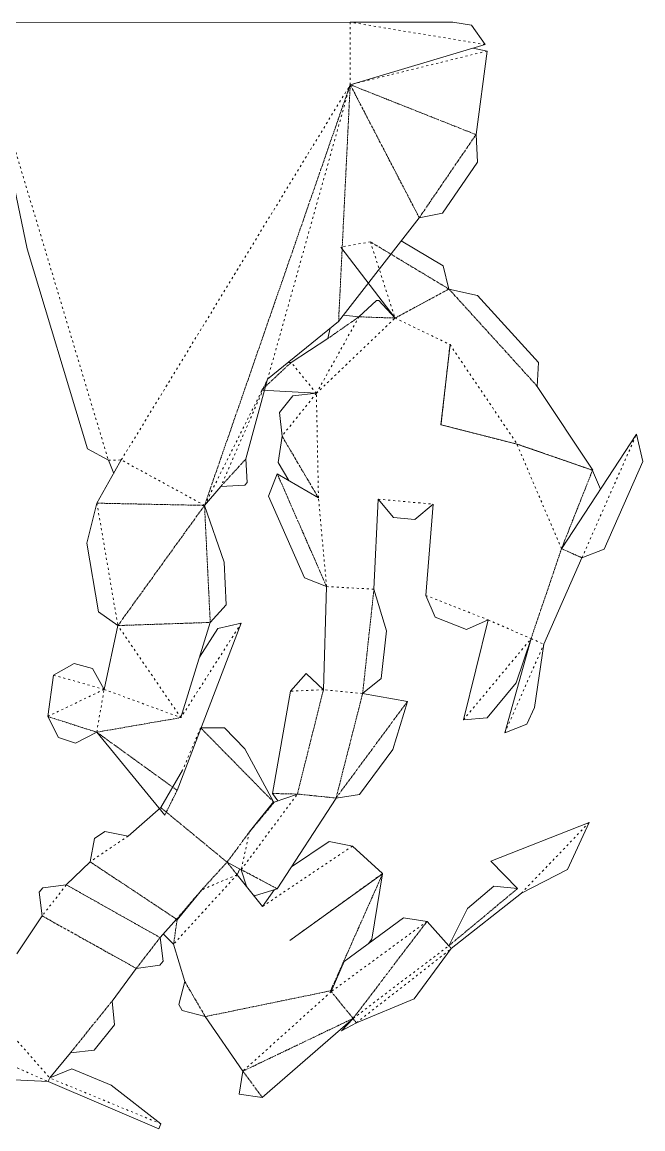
# Model space of a CAD drawing. Extents: x 0 to 2324, y 0 to 839.
# Drawn here: x 589.8 to 774.3, y 76.7 to 405.6 of the extents above; entities that cross this region are included whole.
import ezdxf

# ---------------------------------------------------------------- set-up
doc = ezdxf.new("R2010")
doc.units = 0
doc.header["$LTSCALE"] = 0.05
doc.header["$MEASUREMENT"] = 0
doc.linetypes.add('ACAD_ISO03W100', pattern=[30, 12, -18])
doc.linetypes.add('ACAD_ISO12W100', pattern=[21, 12, -3, 0, -3, 0, -3])
for name, color, linetype in [('CutLine', 7, 'Continuous'), ('MountainLine', 7, 'Continuous'), ('ValleyLine', 7, 'Continuous')]:
    doc.layers.add(name, color=color, linetype=linetype)

msp = doc.modelspace()

# ---------------------------------------------------------------- linework, layer by layer
at = {"layer": 'CutLine', "color": 1, "linetype": 'Continuous', "lineweight": 0}
for p, q in [((687.327047, 405.576945), (579.310356, 405.492786)), ((717.880946, 405.600751), (687.327047, 405.576945)), ((723.36253, 404.695846), (717.880946, 405.600751)), ((727.48138, 398.948231), (723.36253, 404.695846)), ((687.341511, 387.012952), (727.48138, 398.948231)), ((579.317975, 395.712789), (591.359855, 338.247026)), ((728.005959, 397.016083), (723.927336, 397.891464)), ((724.736016, 372.178611), (728.005959, 397.016083)), ((725.174226, 363.955971), (724.736016, 372.178611)), ((714.818283, 348.796247), (725.174226, 363.955971)), ((707.869295, 347.487976), (714.818283, 348.796247)), ((683.888649, 316.666885), (707.869295, 347.487976)), ((714.9874, 333.143403), (702.531678, 340.627812)), ((591.359855, 338.247026), (609.227534, 278.767023)), ((684.546581, 338.729347), (700.658619, 317.664892)), ((716.697942, 326.28235), (714.9874, 333.143403)), ((725.186625, 324.372052), (716.697942, 326.28235)), ((695.11576, 322.856565), (689.94847, 318.029649)), ((695.831703, 322.832182), (695.11576, 322.856565)), ((700.658619, 317.664892), (695.831703, 322.832182)), ((743.291161, 304.435203), (725.186625, 324.372052)), ((662.776134, 299.457419), (683.888649, 316.666885)), ((689.94847, 318.029649), (685.36572, 318.565289)), ((681.41734, 314.652445), (680.667771, 311.57304)), ((680.667771, 311.57304), (669.79774, 304.485115)), ((714.279258, 285.961657), (717.008665, 309.787561)), ((669.79774, 304.485115), (668.877484, 304.430818)), ((742.950968, 297.372324), (743.291161, 304.435203)), ((656.361197, 275.822823), (662.776134, 299.457419)), ((661.013475, 296.262871), (677.290463, 295.300808)), ((759.420983, 272.415314), (742.950968, 297.372324)), ((670.260794, 294.53677), (666.310066, 289.62253)), ((677.290463, 295.300808), (670.260794, 294.53677)), ((666.310066, 289.62253), (667.074104, 282.592861)), ((714.326757, 285.993198), (714.280605, 285.965828)), ((714.292056, 286.073371), (714.343559, 285.954379)), ((714.343559, 285.954379), (736.947672, 280.236656)), ((772.440824, 283.167601), (750.140414, 249.123483)), ((774.32666, 275.055498), (772.440824, 283.167601)), ((667.074104, 282.592861), (665.904577, 274.731561)), ((736.871315, 280.19511), (736.822101, 280.268419)), ((759.359696, 272.417203), (736.871315, 280.19511)), ((736.947672, 280.236656), (736.98714, 280.15505)), ((609.227534, 278.767023), (615.454629, 275.416905)), ((615.454629, 275.416905), (617.055757, 271.493452)), ((619.309653, 275.491904), (617.416642, 272.132835)), ((656.686643, 268.759248), (656.361197, 275.822823)), ((665.904577, 274.731561), (669.056218, 269.385865)), ((762.82655, 248.991163), (774.32666, 275.055498)), ((617.416642, 272.132835), (612.066733, 262.654358)), ((665.669896, 271.360793), (663.093137, 264.775939)), ((677.902046, 264.22691), (665.669896, 271.360793)), ((759.344263, 272.378209), (759.420983, 272.415314)), ((761.762663, 266.86617), (759.370982, 272.391131)), ((644.039972, 261.996952), (648.881516, 267.620616)), ((648.881516, 267.620616), (656.028139, 268.037133)), ((656.028139, 268.037133), (656.686643, 268.759248)), ((663.093137, 264.775939), (673.739239, 240.441324)), ((694.398324, 237.093241), (695.638802, 263.839909)), ((695.638802, 263.839909), (700.16957, 258.411084)), ((612.066733, 262.654358), (609.022957, 250.793713)), ((649.870195, 245.16664), (644.039972, 261.996952)), ((706.540705, 257.836599), (711.969529, 262.367367)), ((711.969529, 262.367367), (709.795568, 235.253149)), ((700.16957, 258.411084), (706.540705, 257.836599)), ((609.022957, 250.793713), (612.516826, 230.368556)), ((756.233666, 246.435017), (762.82655, 248.991163)), ((650.492621, 232.457076), (649.870195, 245.16664)), ((744.895548, 220.737828), (756.233666, 246.435017)), ((673.739239, 240.441324), (680.324094, 237.864565)), ((680.324094, 237.864565), (679.383494, 207.207052)), ((698.081927, 224.670241), (694.398324, 237.093241)), ((709.795568, 235.253149), (712.621747, 228.771428)), ((612.516826, 230.368556), (618.288282, 226.283181)), ((645.743178, 227.218489), (650.492621, 232.457076)), ((635.908313, 177.318081), (654.935486, 226.958647)), ((637.008404, 198.930046), (645.743178, 227.218489)), ((654.935486, 226.958647), (648.029292, 225.440597)), ((712.621747, 228.771428), (721.870554, 225.139094)), ((728.352276, 227.965273), (720.991476, 198.270773)), ((721.870554, 225.139094), (728.352276, 227.965273)), ((618.288282, 226.283181), (614.208276, 207.323624)), ((648.029292, 225.440597), (642.548079, 216.870841)), ((696.549912, 210.526666), (698.081927, 224.670241)), ((741.107852, 222.409036), (733.272252, 194.394301)), ((736.695068, 209.304015), (741.107852, 222.409036)), ((742.074385, 201.957584), (744.895548, 220.737828)), ((605.336701, 215.0102), (599.170517, 211.54925)), ((610.747326, 213.489809), (605.336701, 215.0102)), ((599.170517, 211.54925), (597.440631, 199.263187)), ((614.208276, 207.323624), (610.747326, 213.489809)), ((674.261021, 211.995427), (669.559983, 206.792686)), ((679.383494, 207.207052), (674.261021, 211.995427)), ((691.040545, 206.094187), (696.549912, 210.526666)), ((728.033522, 198.910758), (736.695068, 209.304015)), ((669.559983, 206.792686), (664.290345, 176.379301)), ((704.3909, 203.741397), (691.040545, 206.094187)), ((700.001891, 189.408434), (704.3909, 203.741397)), ((739.865136, 196.950448), (742.074385, 201.957584)), ((597.440631, 199.263187), (600.67467, 192.975024)), ((720.991476, 198.270773), (728.033522, 198.910758)), ((605.705527, 191.361441), (611.99369, 194.59548)), ((611.99369, 194.59548), (632.222085, 169.919371)), ((649.955628, 195.865002), (643.039888, 195.923863)), ((656.068443, 189.647241), (649.955628, 195.865002)), ((733.272252, 194.394301), (739.865136, 196.950448)), ((600.67467, 192.975024), (605.705527, 191.361441)), ((664.524208, 173.91428), (656.068443, 189.647241)), ((690.133444, 176.077048), (700.001891, 189.408434)), ((637.530654, 183.336548), (631.020198, 172.236977)), ((664.290345, 176.379301), (665.839549, 174.165514)), ((671.632949, 176.211229), (664.707501, 173.765775)), ((665.624727, 148.087713), (683.139857, 175.033146)), ((683.139857, 175.033146), (690.133444, 176.077048)), ((631.020198, 172.236977), (621.365544, 163.747336)), ((657.348594, 164.870414), (664.524208, 173.91428)), ((664.707501, 173.765775), (664.381966, 173.735003)), ((758.350128, 167.737275), (729.111984, 156.228353)), ((751.884905, 153.78176), (758.350128, 167.737275)), ((614.424493, 165.097078), (611.364213, 163.033226)), ((621.365544, 163.747336), (614.424493, 165.097078)), ((611.364213, 163.033226), (610.014471, 156.092174)), ((681.053365, 162.106001), (669.859547, 154.602598)), ((687.990594, 160.736746), (681.053365, 162.106001)), ((696.920854, 152.567852), (687.990594, 160.736746)), ((610.014471, 156.092174), (602.969238, 149.245945)), ((650.733115, 155.969784), (654.962887, 153.737972)), ((729.111984, 156.228353), (737.112303, 148.15091)), ((653.726334, 152.239825), (654.551581, 153.954995)), ((661.295411, 142.84252), (653.726334, 152.239825)), ((654.962887, 153.737972), (656.469524, 148.834047)), ((696.962303, 152.510289), (669.445234, 132.740121)), ((693.808155, 133.097846), (696.962303, 152.510289)), ((696.864317, 152.43989), (696.920854, 152.567852)), ((738.205471, 146.751213), (751.884905, 153.78176)), ((595.951605, 148.378287), (594.897648, 147.026938)), ((602.969238, 149.245945), (595.951605, 148.378287)), ((658.865473, 146.011061), (665.624727, 148.087713)), ((730.0709, 148.797935), (722.184483, 142.238893)), ((737.112303, 148.15091), (730.0709, 148.797935)), ((594.897648, 147.026938), (595.765306, 140.009305)), ((643.257337, 147.794342), (635.909055, 138.874981)), ((658.652318, 146.124023), (658.865473, 146.011061)), ((664.821354, 147.840892), (661.295411, 142.84252)), ((717.37896, 130.27247), (738.205471, 146.751213)), ((722.184483, 142.238893), (716.684651, 131.161467)), ((595.765306, 140.009305), (588.30454, 128.693955)), ((630.815072, 133.58001), (635.732298, 139.023594)), ((635.909055, 138.874981), (635.315111, 138.56175)), ((635.732298, 139.023594), (636.073509, 139.074596)), ((703.197203, 139.458898), (685.517044, 126.504683)), ((710.185601, 138.380802), (703.197203, 139.458898)), ((716.684651, 131.161467), (710.185601, 138.380802)), ((631.731264, 126.568549), (630.815072, 133.58001)), ((631.775885, 134.643672), (634.830299, 131.619087)), ((634.830299, 131.619087), (638.168511, 120.544199)), ((692.804067, 131.84387), (693.808155, 133.097846)), ((706.360001, 115.322401), (717.37896, 130.27247)), ((623.764639, 124.410048), (630.776101, 125.326241)), ((630.776101, 125.326241), (631.731264, 126.568549)), ((685.517044, 126.504683), (681.702212, 117.511084)), ((616.561603, 114.681741), (623.764639, 124.410048)), ((638.168511, 120.544199), (636.360102, 113.70829)), ((681.515498, 117.745901), (682.124341, 118.506267)), ((681.702212, 117.511084), (681.515498, 117.745901)), ((689.185808, 108.253519), (706.360001, 115.322401)), ((617.322102, 107.651688), (616.561603, 114.681741)), ((636.360102, 113.70829), (637.418238, 111.888923)), ((637.418238, 111.888923), (644.254148, 110.080513)), ((644.254148, 110.080513), (655.464352, 93.880104)), ((661.2166, 86.053253), (688.190845, 109.532196)), ((688.190845, 109.532196), (684.742217, 105.822317)), ((611.240128, 100.094221), (617.322102, 107.651688)), ((684.742217, 105.822317), (689.185808, 108.253519)), ((598.030215, 91.839904), (604.210075, 99.333722)), ((604.210075, 99.333722), (611.240128, 100.094221)), ((604.55824, 94.557421), (598.030215, 91.839904)), ((616.303091, 89.716835), (604.55824, 94.557421)), ((655.464352, 93.880104), (654.311536, 87.005659)), ((583.415606, 91.524903), (597.586078, 90.803023)), ((597.586078, 90.803023), (630.458223, 76.722591)), ((631.093474, 78.213034), (616.303091, 89.716835)), ((654.311536, 87.005659), (661.2166, 86.053253)), ((630.458223, 76.722591), (631.093474, 78.213034))]:
    msp.add_line(p, q, dxfattribs=at)
at = {"layer": 'MountainLine', "color": 1, "linetype": 'ACAD_ISO03W100', "lineweight": 0}
for p, q in [((687.327047, 405.576945), (687.341511, 387.012952)), ((727.48138, 398.948231), (687.327047, 405.576945)), ((579.317975, 395.712789), (615.454629, 275.416905)), ((728.005959, 397.016083), (687.341511, 387.012952)), ((619.309653, 275.491904), (687.341511, 387.012952)), ((662.776134, 299.457419), (687.341511, 387.012952)), ((693.350704, 340.311266), (684.546581, 338.729347)), ((693.350704, 340.311266), (700.658619, 317.664892)), ((677.290463, 295.300808), (689.94847, 318.029649)), ((677.290463, 295.300808), (700.658619, 317.664892)), ((700.658619, 317.664892), (717.008665, 309.787561)), ((717.008665, 309.787561), (736.947672, 280.236656)), ((677.290463, 295.300808), (669.79774, 304.485115)), ((644.039972, 261.996952), (662.776134, 299.457419)), ((662.776134, 299.457419), (648.881516, 267.620616)), ((677.290463, 295.300808), (667.074104, 282.592861)), ((677.902046, 264.22691), (677.290463, 295.300808)), ((756.233666, 246.435017), (772.440824, 283.167601)), ((750.140414, 249.123483), (736.871315, 280.19511)), ((615.454629, 275.416905), (619.309653, 275.491904)), ((644.039972, 261.996952), (619.309653, 275.491904)), ((680.324094, 237.864565), (677.902046, 264.22691)), ((695.638802, 263.839909), (711.969529, 262.367367)), ((612.066733, 262.654358), (618.288282, 226.283181)), ((680.324094, 237.864565), (694.398324, 237.093241)), ((709.795568, 235.253149), (728.352276, 227.965273)), ((654.935486, 226.958647), (637.008404, 198.930046)), ((728.352276, 227.965273), (741.107852, 222.409036)), ((637.008404, 198.930046), (618.288282, 226.283181)), ((720.991476, 198.270773), (741.107852, 222.409036)), ((733.272252, 194.394301), (744.895548, 220.737828)), ((741.107852, 222.409036), (744.895548, 220.737828)), ((614.208276, 207.323624), (599.170517, 211.54925)), ((614.208276, 207.323624), (597.440631, 199.263187)), ((611.99369, 194.59548), (614.208276, 207.323624)), ((614.208276, 207.323624), (637.008404, 198.930046)), ((679.383494, 207.207052), (669.559983, 206.792686)), ((691.040545, 206.094187), (679.383494, 207.207052)), ((642.884817, 195.925182), (637.530654, 183.336548)), ((654.962887, 153.737972), (671.632949, 176.211229)), ((738.205471, 146.751213), (758.350128, 167.737275)), ((657.348594, 164.870414), (654.962887, 153.737972)), ((621.365544, 163.747336), (610.014471, 156.092174)), ((687.990594, 160.736746), (661.295411, 142.84252)), ((653.726334, 152.239825), (634.830299, 131.619087)), ((653.726334, 152.239825), (643.257337, 147.794342)), ((669.445234, 132.740121), (696.920854, 152.567852)), ((602.969238, 149.245945), (595.765306, 140.009305)), ((710.185601, 138.380802), (681.702212, 117.511084)), ((688.190845, 109.532196), (716.684651, 131.161467)), ((689.185808, 108.253519), (717.37896, 130.27247)), ((681.702212, 117.511084), (655.464352, 93.880104)), ((579.567692, 112.924601), (598.030215, 91.839904)), ((573.240595, 101.413914), (597.586078, 90.803023)), ((631.093474, 78.213034), (598.030215, 91.839904))]:
    msp.add_line(p, q, dxfattribs=at)
at = {"layer": 'ValleyLine', "color": 1, "linetype": 'ACAD_ISO12W100', "lineweight": 0}
for p, q in [((687.341511, 387.012952), (644.039972, 261.996952)), ((683.888649, 316.666885), (687.341511, 387.012952)), ((687.341511, 387.012952), (724.736016, 372.178611)), ((687.341511, 387.012952), (707.869295, 347.487976)), ((707.869295, 347.487976), (724.736016, 372.178611)), ((716.697942, 326.28235), (693.350704, 340.311266)), ((700.658619, 317.664892), (716.697942, 326.28235)), ((742.950968, 297.372324), (716.697942, 326.28235)), ((689.94847, 318.029649), (680.667771, 311.57304)), ((700.658619, 317.664892), (689.94847, 318.029649)), ((717.008665, 309.787561), (714.343559, 285.954379)), ((669.79774, 304.485115), (661.013475, 296.262871)), ((736.871315, 280.19511), (714.280605, 285.965828)), ((667.074104, 282.592861), (677.902046, 264.22691)), ((736.947672, 280.236656), (759.420983, 272.415314)), ((648.881516, 267.620616), (656.361197, 275.822823)), ((665.669896, 271.360793), (680.324094, 237.864565)), ((750.140414, 249.123483), (759.359696, 272.417203)), ((612.066733, 262.654358), (644.039972, 261.996952)), ((644.039972, 261.996952), (618.288282, 226.283181)), ((645.743178, 227.218489), (644.039972, 261.996952)), ((750.140414, 249.123483), (741.107852, 222.409036)), ((756.233666, 246.435017), (750.140414, 249.123483)), ((691.040545, 206.094187), (694.398324, 237.093241)), ((618.288282, 226.283181), (645.743178, 227.218489)), ((671.632949, 176.211229), (679.383494, 207.207052)), ((683.139857, 175.033146), (691.040545, 206.094187)), ((683.139857, 175.033146), (704.3909, 203.741397)), ((597.440631, 199.263187), (611.99369, 194.59548)), ((637.008404, 198.930046), (611.99369, 194.59548)), ((611.99369, 194.59548), (635.908313, 177.318081)), ((664.524208, 173.91428), (642.884817, 195.925182)), ((632.222085, 169.919371), (635.908313, 177.318081)), ((664.290345, 176.379301), (671.632949, 176.211229)), ((671.632949, 176.211229), (683.139857, 175.033146)), ((631.020198, 172.236977), (631.9641, 171.458067)), ((631.9641, 171.458067), (650.733115, 155.969784)), ((664.707501, 173.765775), (657.348594, 164.870414)), ((650.733115, 155.969784), (657.348594, 164.870414)), ((635.732298, 139.023594), (610.014471, 156.092174)), ((643.257337, 147.794342), (650.733115, 155.969784)), ((653.726334, 152.239825), (650.733115, 155.969784)), ((654.962887, 153.737972), (665.624727, 148.087713)), ((681.515498, 117.745901), (696.962303, 152.510289)), ((602.969238, 149.245945), (630.815072, 133.58001)), ((737.112303, 148.15091), (716.684651, 131.161467)), ((635.732298, 139.023594), (643.257337, 147.794342)), ((595.765306, 140.009305), (623.764639, 124.410048)), ((635.909055, 138.874981), (634.830299, 131.619087)), ((688.190845, 109.532196), (710.185601, 138.380802)), ((623.764639, 124.410048), (630.815072, 133.58001)), ((717.37896, 130.27247), (716.684651, 131.161467)), ((638.168511, 120.544199), (644.254148, 110.080513)), ((681.515498, 117.745901), (644.254148, 110.080513)), ((688.190845, 109.532196), (681.702212, 117.511084)), ((604.210075, 99.333722), (616.561603, 114.681741)), ((655.464352, 93.880104), (688.190845, 109.532196)), ((688.190845, 109.532196), (689.185808, 108.253519)), ((655.464352, 93.880104), (661.2166, 86.053253)), ((598.030215, 91.839904), (597.586078, 90.803023))]:
    msp.add_line(p, q, dxfattribs=at)

doc.saveas('drawing.dxf')
